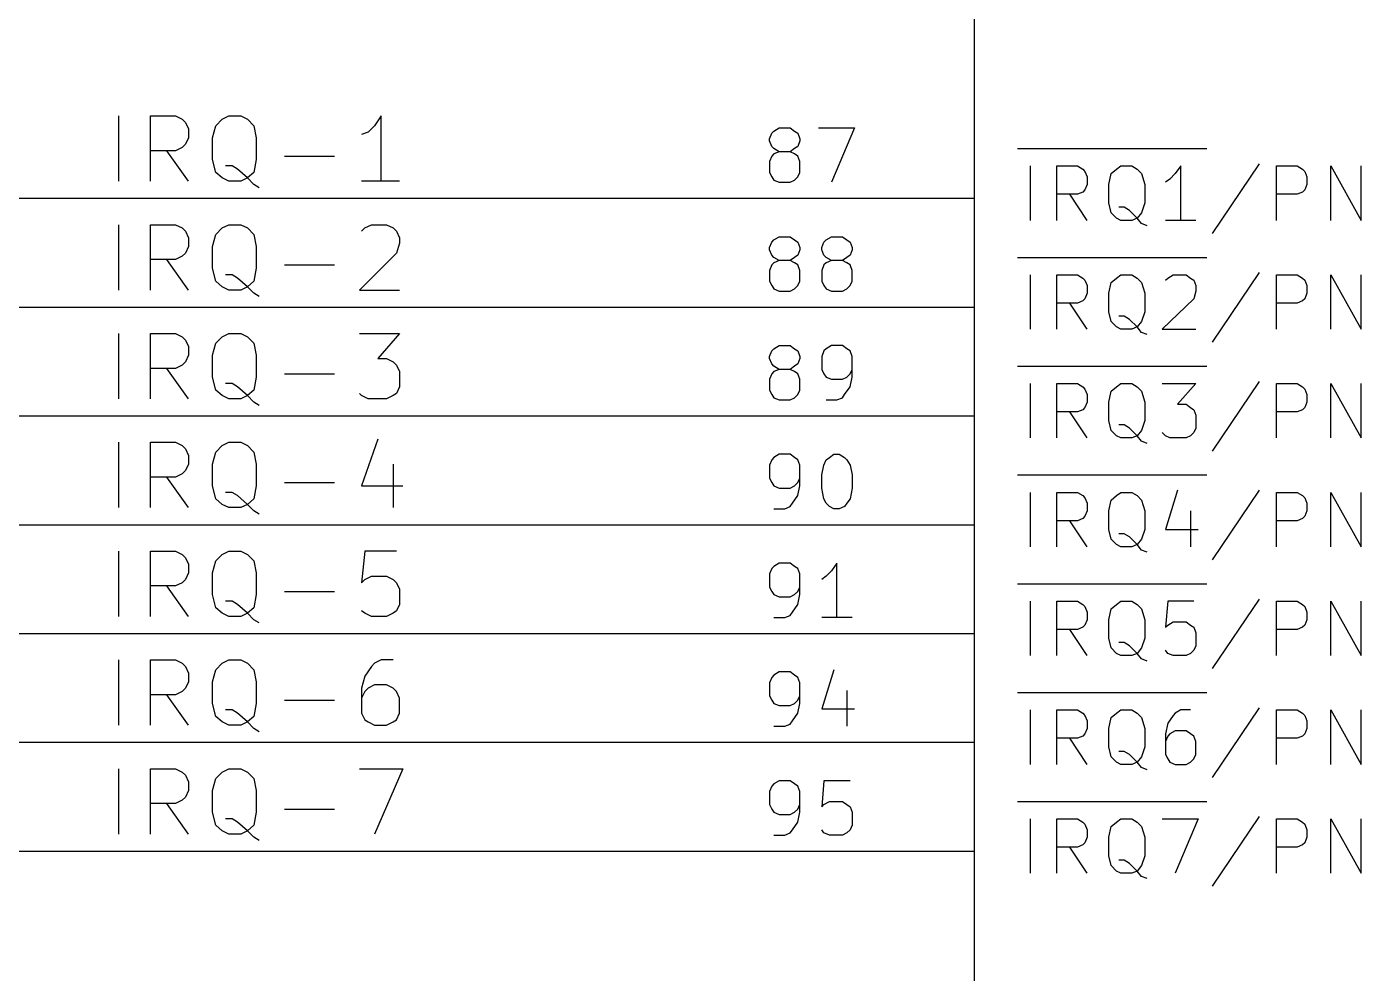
# Model space of a CAD drawing. Extents: x 4000 to 161350, y 4000 to 113000.
# Drawn here: x 55792 to 68060, y 59380 to 68080 of the extents above; entities that cross this region are included whole.
import ezdxf

# ---------------------------------------------------------------- set-up
doc = ezdxf.new("R2010")
doc.units = 0
for name, color, linetype in [('BLACK', 1, 'CONTINUOUS'), ('CYAN', 4, 'CONTINUOUS'), ('GREEN', 3, 'CONTINUOUS'), ('RED', 5, 'CONTINUOUS')]:
    doc.layers.add(name, color=color, linetype=linetype)

msp = doc.modelspace()

# ---------------------------------------------------------------- linework, layer by layer
at = {"layer": 'BLACK'}
for p, q in [((56640, 66660), (56640, 67260)), ((56930, 66660), (56930, 67260)), ((56930, 67260), (57160, 67260)), ((57160, 67260), (57220, 67230)), ((57590, 67230), (57650, 67260)), ((57650, 67260), (57760, 67260)), ((57760, 67260), (57820, 67230)), ((59050, 67260), (58990, 67170)), ((59050, 66660), (59050, 67260)), ((57220, 67230), (57250, 67200)), ((57250, 67200), (57280, 67140)), ((57280, 67140), (57280, 67060)), ((57500, 67060), (57530, 67170)), ((57530, 67170), (57590, 67230)), ((57820, 67230), (57880, 67170)), ((57880, 67170), (57900, 67060)), ((58930, 67110), (58870, 67090)), ((58990, 67170), (58930, 67110)), ((57250, 67000), (57220, 66970)), ((57280, 67060), (57250, 67000)), ((57500, 66860), (57500, 67060)), ((57900, 67060), (57900, 66860)), ((57160, 66940), (56930, 66940)), ((57280, 66660), (57080, 66940)), ((57220, 66970), (57160, 66940)), ((58160, 66890), (58620, 66890)), ((57530, 66740), (57500, 66860)), ((57680, 66800), (57620, 66800)), ((57730, 66770), (57680, 66800)), ((57820, 66690), (57730, 66770)), ((57900, 66860), (57880, 66740)), ((57590, 66690), (57530, 66740)), ((57650, 66660), (57590, 66690)), ((57760, 66660), (57650, 66660)), ((57820, 66690), (57760, 66660)), ((57880, 66740), (57820, 66690)), ((57880, 66630), (57820, 66690)), ((57930, 66600), (57880, 66630)), ((59220, 66660), (58870, 66660)), ((56640, 65660), (56640, 66260)), ((56930, 65660), (56930, 66260)), ((56930, 66260), (57160, 66260)), ((57160, 66260), (57220, 66230)), ((57590, 66230), (57650, 66260)), ((57650, 66260), (57760, 66260)), ((57760, 66260), (57820, 66230)), ((58900, 66230), (58960, 66260)), ((58960, 66260), (59100, 66260)), ((59100, 66260), (59160, 66230)), ((57220, 66230), (57250, 66200)), ((57250, 66200), (57280, 66140)), ((57280, 66140), (57280, 66060)), ((57500, 66060), (57530, 66170)), ((57530, 66170), (57590, 66230)), ((57820, 66230), (57880, 66170)), ((57880, 66170), (57900, 66060)), ((58870, 66200), (58900, 66230)), ((59160, 66230), (59190, 66200)), ((59190, 66200), (59220, 66140)), ((59220, 66140), (59220, 66090)), ((57280, 66060), (57250, 66000)), ((57500, 65860), (57500, 66060)), ((57900, 66060), (57900, 65860)), ((59220, 66090), (59190, 66000)), ((57160, 65940), (56930, 65940)), ((57280, 65660), (57080, 65940)), ((57220, 65970), (57160, 65940)), ((57250, 66000), (57220, 65970)), ((58160, 65890), (58620, 65890)), ((59190, 66000), (58850, 65660)), ((57530, 65740), (57500, 65860)), ((57680, 65800), (57620, 65800)), ((57730, 65770), (57680, 65800)), ((57820, 65690), (57730, 65770)), ((57900, 65860), (57880, 65740)), ((57590, 65690), (57530, 65740)), ((57650, 65660), (57590, 65690)), ((57760, 65660), (57650, 65660)), ((57820, 65690), (57760, 65660)), ((57880, 65740), (57820, 65690)), ((57880, 65630), (57820, 65690)), ((58850, 65660), (59220, 65660)), ((57930, 65600), (57880, 65630)), ((56640, 64660), (56640, 65260)), ((56930, 64660), (56930, 65260)), ((56930, 65260), (57160, 65260)), ((57160, 65260), (57220, 65230)), ((57220, 65230), (57250, 65200)), ((57250, 65200), (57280, 65140)), ((57500, 65060), (57530, 65170)), ((57530, 65170), (57590, 65230)), ((57590, 65230), (57650, 65260)), ((57650, 65260), (57760, 65260)), ((57760, 65260), (57820, 65230)), ((57820, 65230), (57880, 65170)), ((57880, 65170), (57900, 65060)), ((58850, 65260), (59220, 65260)), ((59220, 65260), (59020, 65030)), ((57280, 65060), (57250, 65000)), ((57280, 65140), (57280, 65060)), ((57500, 64860), (57500, 65060)), ((57900, 65060), (57900, 64860)), ((59020, 65030), (59100, 65030)), ((59100, 65030), (59160, 65000)), ((57160, 64940), (56930, 64940)), ((57280, 64660), (57080, 64940)), ((57220, 64970), (57160, 64940)), ((57250, 65000), (57220, 64970)), ((59160, 65000), (59190, 64970)), ((59190, 64970), (59220, 64910)), ((59220, 64910), (59220, 64770)), ((57530, 64740), (57500, 64860)), ((57680, 64800), (57620, 64800)), ((57730, 64770), (57680, 64800)), ((57900, 64860), (57880, 64740)), ((58160, 64890), (58620, 64890)), ((57590, 64690), (57530, 64740)), ((57650, 64660), (57590, 64690)), ((57760, 64660), (57650, 64660)), ((57820, 64690), (57730, 64770)), ((57820, 64690), (57760, 64660)), ((57880, 64740), (57820, 64690)), ((57880, 64630), (57820, 64690)), ((58870, 64690), (58850, 64710)), ((58930, 64660), (58870, 64690)), ((59100, 64660), (58930, 64660)), ((59160, 64690), (59100, 64660)), ((59190, 64710), (59160, 64690)), ((59220, 64770), (59190, 64710)), ((57930, 64600), (57880, 64630)), ((59020, 64290), (58870, 63860)), ((56640, 63660), (56640, 64260)), ((56930, 63660), (56930, 64260)), ((56930, 64260), (57160, 64260)), ((57160, 64260), (57220, 64230)), ((57220, 64230), (57250, 64200)), ((57250, 64200), (57280, 64140)), ((57500, 64060), (57530, 64170)), ((57530, 64170), (57590, 64230)), ((57590, 64230), (57650, 64260)), ((57650, 64260), (57760, 64260)), ((57760, 64260), (57820, 64230)), ((57820, 64230), (57880, 64170)), ((57880, 64170), (57900, 64060)), ((57280, 64060), (57250, 64000)), ((57280, 64140), (57280, 64060)), ((57500, 63860), (57500, 64060)), ((57900, 64060), (57900, 63860)), ((59160, 64060), (59160, 63660)), ((57160, 63940), (56930, 63940)), ((57280, 63660), (57080, 63940)), ((57220, 63970), (57160, 63940)), ((57250, 64000), (57220, 63970)), ((57530, 63740), (57500, 63860)), ((57680, 63800), (57620, 63800)), ((57730, 63770), (57680, 63800)), ((57900, 63860), (57880, 63740)), ((58160, 63890), (58620, 63890)), ((58870, 63860), (59250, 63860)), ((57590, 63690), (57530, 63740)), ((57650, 63660), (57590, 63690)), ((57820, 63690), (57730, 63770)), ((57820, 63690), (57760, 63660)), ((57880, 63740), (57820, 63690)), ((57880, 63630), (57820, 63690)), ((57760, 63660), (57650, 63660)), ((57930, 63600), (57880, 63630)), ((56640, 62660), (56640, 63260)), ((56930, 62660), (56930, 63260)), ((56930, 63260), (57160, 63260)), ((57160, 63260), (57220, 63230)), ((57220, 63230), (57250, 63200)), ((57250, 63200), (57280, 63140)), ((57530, 63170), (57590, 63230)), ((57590, 63230), (57650, 63260)), ((57650, 63260), (57760, 63260)), ((57760, 63260), (57820, 63230)), ((57820, 63230), (57880, 63170)), ((58900, 63260), (58870, 62970)), ((59190, 63260), (58900, 63260)), ((57280, 63060), (57250, 63000)), ((57280, 63140), (57280, 63060)), ((57500, 63060), (57530, 63170)), ((57500, 62860), (57500, 63060)), ((57880, 63170), (57900, 63060)), ((57900, 63060), (57900, 62860)), ((57160, 62940), (56930, 62940)), ((57280, 62660), (57080, 62940)), ((57220, 62970), (57160, 62940)), ((57250, 63000), (57220, 62970)), ((58870, 62970), (58900, 63000)), ((58900, 63000), (58960, 63030)), ((58960, 63030), (59100, 63030)), ((59100, 63030), (59160, 63000)), ((59160, 63000), (59190, 62970)), ((59190, 62970), (59220, 62910)), ((57530, 62740), (57500, 62860)), ((57900, 62860), (57880, 62740)), ((58160, 62890), (58620, 62890)), ((59220, 62910), (59220, 62770)), ((57590, 62690), (57530, 62740)), ((57680, 62800), (57620, 62800)), ((57730, 62770), (57680, 62800)), ((57820, 62690), (57730, 62770)), ((57880, 62740), (57820, 62690)), ((58900, 62690), (58870, 62710)), ((59190, 62710), (59160, 62690)), ((59220, 62770), (59190, 62710)), ((57650, 62660), (57590, 62690)), ((57760, 62660), (57650, 62660)), ((57820, 62690), (57760, 62660)), ((57880, 62630), (57820, 62690)), ((57930, 62600), (57880, 62630)), ((58960, 62660), (58900, 62690)), ((59100, 62660), (58960, 62660)), ((59160, 62690), (59100, 62660)), ((56640, 61660), (56640, 62260)), ((56930, 61660), (56930, 62260)), ((56930, 62260), (57160, 62260)), ((57160, 62260), (57220, 62230)), ((57220, 62230), (57250, 62200)), ((57530, 62170), (57590, 62230)), ((57590, 62230), (57650, 62260)), ((57650, 62260), (57760, 62260)), ((57760, 62260), (57820, 62230)), ((57820, 62230), (57880, 62170)), ((58990, 62230), (58960, 62200)), ((59050, 62260), (58990, 62230)), ((59160, 62260), (59050, 62260)), ((57250, 62200), (57280, 62140)), ((57280, 62140), (57280, 62060)), ((57500, 62060), (57530, 62170)), ((57880, 62170), (57900, 62060)), ((58900, 62110), (58870, 62000)), ((58960, 62200), (58900, 62110)), ((57220, 61970), (57160, 61940)), ((57250, 62000), (57220, 61970)), ((57280, 62060), (57250, 62000)), ((57500, 61860), (57500, 62060)), ((57900, 62060), (57900, 61860)), ((58870, 62000), (58870, 61770)), ((58900, 61970), (58870, 61910)), ((58930, 62000), (58900, 61970)), ((58990, 62030), (58930, 62000)), ((59100, 62030), (58990, 62030)), ((59160, 62000), (59100, 62030)), ((59190, 61970), (59160, 62000)), ((59220, 61910), (59190, 61970)), ((57160, 61940), (56930, 61940)), ((57280, 61660), (57080, 61940)), ((57530, 61740), (57500, 61860)), ((57900, 61860), (57880, 61740)), ((58160, 61890), (58620, 61890)), ((59220, 61770), (59220, 61910)), ((57590, 61690), (57530, 61740)), ((57680, 61800), (57620, 61800)), ((57730, 61770), (57680, 61800)), ((57820, 61690), (57730, 61770)), ((57880, 61740), (57820, 61690)), ((58870, 61770), (58900, 61710)), ((59190, 61710), (59220, 61770)), ((57650, 61660), (57590, 61690)), ((57760, 61660), (57650, 61660)), ((57820, 61690), (57760, 61660)), ((57880, 61630), (57820, 61690)), ((57930, 61600), (57880, 61630)), ((58900, 61710), (58930, 61690)), ((58930, 61690), (58990, 61660)), ((58990, 61660), (59100, 61660)), ((59100, 61660), (59160, 61690)), ((59160, 61690), (59190, 61710)), ((56640, 60660), (56640, 61260)), ((56930, 60660), (56930, 61260)), ((56930, 61260), (57160, 61260)), ((57160, 61260), (57220, 61230)), ((57220, 61230), (57250, 61200)), ((57530, 61170), (57590, 61230)), ((57590, 61230), (57650, 61260)), ((57650, 61260), (57760, 61260)), ((57760, 61260), (57820, 61230)), ((57820, 61230), (57880, 61170)), ((58850, 61260), (59250, 61260)), ((59250, 61260), (58990, 60660)), ((57250, 61200), (57280, 61140)), ((57280, 61140), (57280, 61060)), ((57500, 61060), (57530, 61170)), ((57880, 61170), (57900, 61060)), ((57250, 61000), (57220, 60970)), ((57280, 61060), (57250, 61000)), ((57500, 60860), (57500, 61060)), ((57900, 61060), (57900, 60860)), ((57160, 60940), (56930, 60940)), ((57280, 60660), (57080, 60940)), ((57220, 60970), (57160, 60940)), ((57530, 60740), (57500, 60860)), ((57900, 60860), (57880, 60740)), ((58160, 60890), (58620, 60890)), ((57590, 60690), (57530, 60740)), ((57680, 60800), (57620, 60800)), ((57730, 60770), (57680, 60800)), ((57820, 60690), (57730, 60770)), ((57880, 60740), (57820, 60690)), ((57650, 60660), (57590, 60690)), ((57760, 60660), (57650, 60660)), ((57820, 60690), (57760, 60660)), ((57880, 60630), (57820, 60690)), ((57930, 60600), (57880, 60630))]:
    msp.add_line(p, q, dxfattribs=at)
at = {"layer": 'CYAN'}
for p, q in [((64900, 66960), (66640, 66960)), ((65020, 66300), (65020, 66800)), ((65260, 66300), (65260, 66800)), ((65260, 66800), (65450, 66800)), ((65450, 66800), (65500, 66770)), ((65500, 66770), (65520, 66750)), ((65520, 66750), (65540, 66700)), ((65760, 66730), (65810, 66770)), ((65810, 66770), (65850, 66800)), ((65850, 66800), (65950, 66800)), ((65950, 66800), (66000, 66770)), ((66000, 66770), (66040, 66730)), ((66400, 66800), (66350, 66730)), ((66400, 66300), (66400, 66800)), ((67120, 66820), (66690, 66180)), ((67280, 66300), (67280, 66800)), ((67280, 66800), (67470, 66800)), ((67470, 66800), (67520, 66770)), ((67520, 66770), (67540, 66750)), ((67540, 66750), (67560, 66700)), ((67780, 66300), (67780, 66800)), ((67780, 66800), (68060, 66300)), ((68060, 66300), (68060, 66800)), ((65540, 66630), (65520, 66580)), ((65540, 66700), (65540, 66630)), ((65740, 66630), (65760, 66730)), ((65740, 66460), (65740, 66630)), ((66040, 66730), (66070, 66630)), ((66070, 66630), (66070, 66460)), ((66300, 66680), (66260, 66650)), ((66350, 66730), (66300, 66680)), ((67560, 66630), (67540, 66580)), ((67560, 66700), (67560, 66630)), ((65450, 66540), (65260, 66540)), ((65540, 66300), (65380, 66540)), ((65500, 66560), (65450, 66540)), ((65520, 66580), (65500, 66560)), ((67470, 66540), (67280, 66540)), ((67520, 66560), (67470, 66540)), ((67540, 66580), (67520, 66560)), ((65760, 66370), (65740, 66460)), ((65880, 66420), (65830, 66420)), ((65930, 66390), (65880, 66420)), ((66000, 66320), (65930, 66390)), ((66070, 66460), (66040, 66370)), ((65810, 66320), (65760, 66370)), ((65850, 66300), (65810, 66320)), ((65950, 66300), (65850, 66300)), ((66000, 66320), (65950, 66300)), ((66040, 66370), (66000, 66320)), ((66040, 66270), (66000, 66320)), ((66090, 66250), (66040, 66270)), ((66540, 66300), (66260, 66300)), ((64900, 65960), (66640, 65960)), ((65020, 65300), (65020, 65800)), ((65260, 65300), (65260, 65800)), ((65260, 65800), (65450, 65800)), ((65450, 65800), (65500, 65770)), ((65500, 65770), (65520, 65750)), ((65760, 65730), (65810, 65770)), ((65810, 65770), (65850, 65800)), ((65850, 65800), (65950, 65800)), ((65950, 65800), (66000, 65770)), ((66000, 65770), (66040, 65730)), ((66260, 65750), (66280, 65770)), ((66280, 65770), (66330, 65800)), ((66330, 65800), (66450, 65800)), ((66450, 65800), (66490, 65770)), ((66490, 65770), (66520, 65750)), ((67120, 65820), (66690, 65180)), ((67280, 65300), (67280, 65800)), ((67280, 65800), (67470, 65800)), ((67470, 65800), (67520, 65770)), ((67520, 65770), (67540, 65750)), ((67780, 65300), (67780, 65800)), ((67780, 65800), (68060, 65300)), ((68060, 65300), (68060, 65800)), ((65520, 65750), (65540, 65700)), ((65540, 65700), (65540, 65630)), ((65740, 65630), (65760, 65730)), ((66040, 65730), (66070, 65630)), ((66520, 65750), (66540, 65700)), ((66540, 65650), (66520, 65580)), ((66540, 65700), (66540, 65650)), ((67540, 65750), (67560, 65700)), ((67560, 65700), (67560, 65630)), ((65450, 65540), (65260, 65540)), ((65540, 65300), (65380, 65540)), ((65500, 65560), (65450, 65540)), ((65520, 65580), (65500, 65560)), ((65540, 65630), (65520, 65580)), ((65740, 65460), (65740, 65630)), ((66070, 65630), (66070, 65460)), ((66520, 65580), (66230, 65300)), ((67470, 65540), (67280, 65540)), ((67520, 65560), (67470, 65540)), ((67540, 65580), (67520, 65560)), ((67560, 65630), (67540, 65580)), ((65760, 65370), (65740, 65460)), ((65880, 65420), (65830, 65420)), ((65930, 65390), (65880, 65420)), ((66070, 65460), (66040, 65370)), ((65810, 65320), (65760, 65370)), ((65850, 65300), (65810, 65320)), ((65950, 65300), (65850, 65300)), ((66000, 65320), (65930, 65390)), ((66000, 65320), (65950, 65300)), ((66040, 65370), (66000, 65320)), ((66040, 65270), (66000, 65320)), ((66090, 65250), (66040, 65270)), ((66230, 65300), (66540, 65300)), ((64900, 64960), (66640, 64960)), ((65020, 64300), (65020, 64800)), ((65260, 64300), (65260, 64800)), ((65260, 64800), (65450, 64800)), ((65450, 64800), (65500, 64770)), ((65810, 64770), (65850, 64800)), ((65850, 64800), (65950, 64800)), ((65950, 64800), (66000, 64770)), ((66230, 64800), (66540, 64800)), ((66540, 64800), (66370, 64610)), ((67120, 64820), (66690, 64180)), ((67280, 64300), (67280, 64800)), ((67280, 64800), (67470, 64800)), ((67470, 64800), (67520, 64770)), ((67780, 64300), (67780, 64800)), ((67780, 64800), (68060, 64300)), ((68060, 64300), (68060, 64800)), ((65500, 64770), (65520, 64750)), ((65520, 64750), (65540, 64700)), ((65540, 64700), (65540, 64630)), ((65740, 64630), (65760, 64730)), ((65760, 64730), (65810, 64770)), ((66000, 64770), (66040, 64730)), ((66040, 64730), (66070, 64630)), ((67520, 64770), (67540, 64750)), ((67540, 64750), (67560, 64700)), ((67560, 64700), (67560, 64630)), ((65450, 64540), (65260, 64540)), ((65540, 64300), (65380, 64540)), ((65500, 64560), (65450, 64540)), ((65520, 64580), (65500, 64560)), ((65540, 64630), (65520, 64580)), ((65740, 64460), (65740, 64630)), ((66070, 64630), (66070, 64460)), ((66370, 64610), (66450, 64610)), ((66450, 64610), (66490, 64580)), ((66490, 64580), (66520, 64560)), ((66520, 64560), (66540, 64510)), ((67470, 64540), (67280, 64540)), ((67520, 64560), (67470, 64540)), ((67540, 64580), (67520, 64560)), ((67560, 64630), (67540, 64580)), ((65760, 64370), (65740, 64460)), ((65880, 64420), (65830, 64420)), ((65930, 64390), (65880, 64420)), ((66070, 64460), (66040, 64370)), ((66540, 64510), (66540, 64390)), ((65810, 64320), (65760, 64370)), ((65850, 64300), (65810, 64320)), ((65950, 64300), (65850, 64300)), ((66000, 64320), (65930, 64390)), ((66000, 64320), (65950, 64300)), ((66040, 64370), (66000, 64320)), ((66040, 64270), (66000, 64320)), ((66260, 64320), (66230, 64350)), ((66300, 64300), (66260, 64320)), ((66450, 64300), (66300, 64300)), ((66490, 64320), (66450, 64300)), ((66520, 64350), (66490, 64320)), ((66540, 64390), (66520, 64350)), ((66090, 64250), (66040, 64270)), ((64900, 63960), (66640, 63960)), ((65020, 63300), (65020, 63800)), ((65260, 63300), (65260, 63800)), ((65260, 63800), (65450, 63800)), ((65450, 63800), (65500, 63770)), ((65810, 63770), (65850, 63800)), ((65850, 63800), (65950, 63800)), ((65950, 63800), (66000, 63770)), ((66370, 63820), (66260, 63460)), ((67120, 63820), (66690, 63180)), ((67280, 63300), (67280, 63800)), ((67280, 63800), (67470, 63800)), ((67470, 63800), (67520, 63770)), ((67780, 63300), (67780, 63800)), ((67780, 63800), (68060, 63300)), ((68060, 63300), (68060, 63800)), ((65500, 63770), (65520, 63750)), ((65520, 63750), (65540, 63700)), ((65540, 63700), (65540, 63630)), ((65740, 63630), (65760, 63730)), ((65760, 63730), (65810, 63770)), ((66000, 63770), (66040, 63730)), ((66040, 63730), (66070, 63630)), ((67520, 63770), (67540, 63750)), ((67540, 63750), (67560, 63700)), ((67560, 63700), (67560, 63630)), ((65500, 63560), (65450, 63540)), ((65520, 63580), (65500, 63560)), ((65540, 63630), (65520, 63580)), ((65740, 63460), (65740, 63630)), ((66070, 63630), (66070, 63460)), ((66490, 63630), (66490, 63300)), ((67520, 63560), (67470, 63540)), ((67540, 63580), (67520, 63560)), ((67560, 63630), (67540, 63580)), ((65450, 63540), (65260, 63540)), ((65540, 63300), (65380, 63540)), ((65760, 63370), (65740, 63460)), ((66070, 63460), (66040, 63370)), ((66260, 63460), (66560, 63460)), ((67470, 63540), (67280, 63540)), ((65810, 63320), (65760, 63370)), ((65850, 63300), (65810, 63320)), ((65880, 63420), (65830, 63420)), ((65930, 63390), (65880, 63420)), ((66000, 63320), (65930, 63390)), ((66000, 63320), (65950, 63300)), ((66040, 63370), (66000, 63320)), ((66040, 63270), (66000, 63320)), ((65950, 63300), (65850, 63300)), ((66090, 63250), (66040, 63270)), ((64900, 62960), (66640, 62960)), ((67120, 62820), (66690, 62180)), ((65020, 62300), (65020, 62800)), ((65260, 62300), (65260, 62800)), ((65260, 62800), (65450, 62800)), ((65450, 62800), (65500, 62770)), ((65500, 62770), (65520, 62750)), ((65520, 62750), (65540, 62700)), ((65540, 62700), (65540, 62630)), ((65740, 62630), (65760, 62730)), ((65760, 62730), (65810, 62770)), ((65810, 62770), (65850, 62800)), ((65850, 62800), (65950, 62800)), ((65950, 62800), (66000, 62770)), ((66000, 62770), (66040, 62730)), ((66040, 62730), (66070, 62630)), ((66280, 62800), (66260, 62560)), ((66520, 62800), (66280, 62800)), ((67280, 62300), (67280, 62800)), ((67280, 62800), (67470, 62800)), ((67470, 62800), (67520, 62770)), ((67520, 62770), (67540, 62750)), ((67540, 62750), (67560, 62700)), ((67560, 62700), (67560, 62630)), ((67780, 62300), (67780, 62800)), ((67780, 62800), (68060, 62300)), ((68060, 62300), (68060, 62800)), ((65520, 62580), (65500, 62560)), ((65540, 62630), (65520, 62580)), ((65740, 62460), (65740, 62630)), ((66070, 62630), (66070, 62460)), ((66260, 62560), (66280, 62580)), ((66280, 62580), (66330, 62610)), ((66330, 62610), (66450, 62610)), ((66450, 62610), (66490, 62580)), ((66490, 62580), (66520, 62560)), ((67540, 62580), (67520, 62560)), ((67560, 62630), (67540, 62580)), ((65450, 62540), (65260, 62540)), ((65540, 62300), (65380, 62540)), ((65500, 62560), (65450, 62540)), ((65760, 62370), (65740, 62460)), ((66070, 62460), (66040, 62370)), ((66520, 62560), (66540, 62510)), ((66540, 62510), (66540, 62390)), ((67470, 62540), (67280, 62540)), ((67520, 62560), (67470, 62540)), ((65810, 62320), (65760, 62370)), ((65880, 62420), (65830, 62420)), ((65930, 62390), (65880, 62420)), ((66000, 62320), (65930, 62390)), ((66040, 62370), (66000, 62320)), ((66280, 62320), (66260, 62350)), ((66520, 62350), (66490, 62320)), ((66540, 62390), (66520, 62350)), ((65850, 62300), (65810, 62320)), ((65950, 62300), (65850, 62300)), ((66000, 62320), (65950, 62300)), ((66040, 62270), (66000, 62320)), ((66090, 62250), (66040, 62270)), ((66330, 62300), (66280, 62320)), ((66450, 62300), (66330, 62300)), ((66490, 62320), (66450, 62300)), ((64900, 61960), (66640, 61960)), ((65020, 61300), (65020, 61800)), ((65260, 61300), (65260, 61800)), ((65260, 61800), (65450, 61800)), ((65450, 61800), (65500, 61770)), ((65500, 61770), (65520, 61750)), ((65520, 61750), (65540, 61700)), ((65740, 61630), (65760, 61730)), ((65760, 61730), (65810, 61770)), ((65810, 61770), (65850, 61800)), ((65850, 61800), (65950, 61800)), ((65950, 61800), (66000, 61770)), ((66000, 61770), (66040, 61730)), ((66040, 61730), (66070, 61630)), ((66330, 61750), (66280, 61680)), ((66350, 61770), (66330, 61750)), ((66400, 61800), (66350, 61770)), ((66490, 61800), (66400, 61800)), ((67120, 61820), (66690, 61180)), ((67280, 61300), (67280, 61800)), ((67280, 61800), (67470, 61800)), ((67470, 61800), (67520, 61770)), ((67520, 61770), (67540, 61750)), ((67540, 61750), (67560, 61700)), ((67780, 61300), (67780, 61800)), ((67780, 61800), (68060, 61300)), ((68060, 61300), (68060, 61800)), ((65540, 61630), (65520, 61580)), ((65540, 61700), (65540, 61630)), ((65740, 61460), (65740, 61630)), ((66070, 61630), (66070, 61460)), ((66280, 61680), (66260, 61580)), ((66350, 61610), (66300, 61580)), ((66450, 61610), (66350, 61610)), ((66490, 61580), (66450, 61610)), ((67560, 61630), (67540, 61580)), ((67560, 61700), (67560, 61630)), ((65450, 61540), (65260, 61540)), ((65540, 61300), (65380, 61540)), ((65500, 61560), (65450, 61540)), ((65520, 61580), (65500, 61560)), ((66260, 61580), (66260, 61390)), ((66280, 61560), (66260, 61510)), ((66300, 61580), (66280, 61560)), ((66520, 61560), (66490, 61580)), ((66540, 61510), (66520, 61560)), ((66540, 61390), (66540, 61510)), ((67470, 61540), (67280, 61540)), ((67520, 61560), (67470, 61540)), ((67540, 61580), (67520, 61560)), ((65760, 61370), (65740, 61460)), ((65810, 61320), (65760, 61370)), ((65880, 61420), (65830, 61420)), ((65930, 61390), (65880, 61420)), ((66000, 61320), (65930, 61390)), ((66040, 61370), (66000, 61320)), ((66070, 61460), (66040, 61370)), ((66260, 61390), (66280, 61350)), ((66280, 61350), (66300, 61320)), ((66490, 61320), (66520, 61350)), ((66520, 61350), (66540, 61390)), ((65850, 61300), (65810, 61320)), ((65950, 61300), (65850, 61300)), ((66000, 61320), (65950, 61300)), ((66040, 61270), (66000, 61320)), ((66090, 61250), (66040, 61270)), ((66300, 61320), (66350, 61300)), ((66350, 61300), (66450, 61300)), ((66450, 61300), (66490, 61320)), ((64900, 60960), (66640, 60960)), ((65020, 60300), (65020, 60800)), ((65260, 60300), (65260, 60800)), ((65260, 60800), (65450, 60800)), ((65450, 60800), (65500, 60770)), ((65500, 60770), (65520, 60750)), ((65520, 60750), (65540, 60700)), ((65740, 60630), (65760, 60730)), ((65760, 60730), (65810, 60770)), ((65810, 60770), (65850, 60800)), ((65850, 60800), (65950, 60800)), ((65950, 60800), (66000, 60770)), ((66000, 60770), (66040, 60730)), ((66040, 60730), (66070, 60630)), ((66230, 60800), (66560, 60800)), ((66560, 60800), (66350, 60300)), ((67120, 60820), (66690, 60180)), ((67280, 60300), (67280, 60800)), ((67280, 60800), (67470, 60800)), ((67470, 60800), (67520, 60770)), ((67520, 60770), (67540, 60750)), ((67540, 60750), (67560, 60700)), ((67780, 60300), (67780, 60800)), ((67780, 60800), (68060, 60300)), ((68060, 60300), (68060, 60800)), ((65540, 60630), (65520, 60580)), ((65540, 60700), (65540, 60630)), ((65740, 60460), (65740, 60630)), ((66070, 60630), (66070, 60460)), ((67560, 60630), (67540, 60580)), ((67560, 60700), (67560, 60630)), ((65450, 60540), (65260, 60540)), ((65540, 60300), (65380, 60540)), ((65500, 60560), (65450, 60540)), ((65520, 60580), (65500, 60560)), ((67470, 60540), (67280, 60540)), ((67520, 60560), (67470, 60540)), ((67540, 60580), (67520, 60560)), ((65760, 60370), (65740, 60460)), ((65810, 60320), (65760, 60370)), ((65880, 60420), (65830, 60420)), ((65930, 60390), (65880, 60420)), ((66000, 60320), (65930, 60390)), ((66040, 60370), (66000, 60320)), ((66070, 60460), (66040, 60370)), ((65850, 60300), (65810, 60320)), ((65950, 60300), (65850, 60300)), ((66000, 60320), (65950, 60300)), ((66040, 60270), (66000, 60320)), ((66090, 60250), (66040, 60270))]:
    msp.add_line(p, q, dxfattribs=at)
at = {"layer": 'GREEN'}
for p, q in [((61500, 66500), (53000, 66500)), ((61500, 65500), (47000, 65500)), ((61500, 64500), (53000, 64500)), ((61500, 63500), (47000, 63500)), ((61500, 62500), (53000, 62500)), ((61500, 61500), (47000, 61500)), ((61500, 60500), (53000, 60500))]:
    msp.add_line(p, q, dxfattribs=at)
at = {"layer": 'RED'}
for p, q in [((64500, 97000), (64500, 45000)), ((62640, 67100), (62660, 67120)), ((62660, 67120), (62710, 67150)), ((62710, 67150), (62810, 67150)), ((62810, 67150), (62850, 67120)), ((62850, 67120), (62880, 67100)), ((63070, 67150), (63400, 67150)), ((63400, 67150), (63190, 66650)), ((62620, 67050), (62640, 67100)), ((62620, 67030), (62620, 67050)), ((62640, 66980), (62620, 67030)), ((62880, 67100), (62900, 67050)), ((62900, 67030), (62880, 66980)), ((62900, 67050), (62900, 67030)), ((62640, 66890), (62620, 66840)), ((62660, 66960), (62640, 66980)), ((62660, 66910), (62640, 66890)), ((62710, 66930), (62660, 66960)), ((62710, 66930), (62660, 66910)), ((62810, 66930), (62710, 66930)), ((62850, 66960), (62810, 66930)), ((62850, 66910), (62810, 66930)), ((62880, 66980), (62850, 66960)), ((62880, 66890), (62850, 66910)), ((62900, 66840), (62880, 66890)), ((62620, 66840), (62620, 66740)), ((62900, 66740), (62900, 66840)), ((62620, 66740), (62640, 66700)), ((62640, 66700), (62660, 66670)), ((62660, 66670), (62710, 66650)), ((62710, 66650), (62810, 66650)), ((62810, 66650), (62850, 66670)), ((62850, 66670), (62880, 66700)), ((62880, 66700), (62900, 66740)), ((64500, 66500), (61500, 66500)), ((62660, 66120), (62710, 66150)), ((62710, 66150), (62810, 66150)), ((62810, 66150), (62850, 66120)), ((63140, 66120), (63190, 66150)), ((63190, 66150), (63290, 66150)), ((63290, 66150), (63330, 66120)), ((62620, 66050), (62640, 66100)), ((62620, 66030), (62620, 66050)), ((62640, 65980), (62620, 66030)), ((62640, 66100), (62660, 66120)), ((62850, 66120), (62880, 66100)), ((62880, 66100), (62900, 66050)), ((62900, 66030), (62880, 65980)), ((62900, 66050), (62900, 66030)), ((63100, 66050), (63120, 66100)), ((63100, 66030), (63100, 66050)), ((63120, 65980), (63100, 66030)), ((63120, 66100), (63140, 66120)), ((63330, 66120), (63360, 66100)), ((63360, 66100), (63380, 66050)), ((63380, 66030), (63360, 65980)), ((63380, 66050), (63380, 66030)), ((62640, 65890), (62620, 65840)), ((62660, 65960), (62640, 65980)), ((62660, 65910), (62640, 65890)), ((62710, 65930), (62660, 65960)), ((62710, 65930), (62660, 65910)), ((62810, 65930), (62710, 65930)), ((62850, 65960), (62810, 65930)), ((62850, 65910), (62810, 65930)), ((62880, 65980), (62850, 65960)), ((62880, 65890), (62850, 65910)), ((62900, 65840), (62880, 65890)), ((63120, 65890), (63100, 65840)), ((63140, 65960), (63120, 65980)), ((63140, 65910), (63120, 65890)), ((63190, 65930), (63140, 65960)), ((63190, 65930), (63140, 65910)), ((63290, 65930), (63190, 65930)), ((63330, 65960), (63290, 65930)), ((63330, 65910), (63290, 65930)), ((63360, 65980), (63330, 65960)), ((63360, 65890), (63330, 65910)), ((63380, 65840), (63360, 65890)), ((62620, 65840), (62620, 65740)), ((62900, 65740), (62900, 65840)), ((63100, 65840), (63100, 65740)), ((63380, 65740), (63380, 65840)), ((62620, 65740), (62640, 65700)), ((62640, 65700), (62660, 65670)), ((62660, 65670), (62710, 65650)), ((62710, 65650), (62810, 65650)), ((62810, 65650), (62850, 65670)), ((62850, 65670), (62880, 65700)), ((62880, 65700), (62900, 65740)), ((63100, 65740), (63120, 65700)), ((63120, 65700), (63140, 65670)), ((63140, 65670), (63190, 65650)), ((63190, 65650), (63290, 65650)), ((63290, 65650), (63330, 65670)), ((63330, 65670), (63360, 65700)), ((63360, 65700), (63380, 65740)), ((64500, 65500), (61500, 65500)), ((62660, 65120), (62710, 65150)), ((62710, 65150), (62810, 65150)), ((62810, 65150), (62850, 65120)), ((63190, 65150), (63140, 65120)), ((63290, 65150), (63190, 65150)), ((63330, 65120), (63290, 65150)), ((62620, 65050), (62640, 65100)), ((62620, 65030), (62620, 65050)), ((62640, 64980), (62620, 65030)), ((62640, 65100), (62660, 65120)), ((62850, 65120), (62880, 65100)), ((62880, 65100), (62900, 65050)), ((62900, 65030), (62880, 64980)), ((62900, 65050), (62900, 65030)), ((63120, 65100), (63100, 65050)), ((63100, 65050), (63100, 64930)), ((63140, 65120), (63120, 65100)), ((63360, 65100), (63330, 65120)), ((63380, 65050), (63360, 65100)), ((63380, 64860), (63380, 65050)), ((62660, 64960), (62640, 64980)), ((62660, 64910), (62640, 64890)), ((62710, 64930), (62660, 64960)), ((62710, 64930), (62660, 64910)), ((62810, 64930), (62710, 64930)), ((62850, 64960), (62810, 64930)), ((62850, 64910), (62810, 64930)), ((62880, 64980), (62850, 64960)), ((62880, 64890), (62850, 64910)), ((63100, 64930), (63120, 64890)), ((63360, 64890), (63380, 64930)), ((62640, 64890), (62620, 64840)), ((62620, 64840), (62620, 64740)), ((62900, 64840), (62880, 64890)), ((62900, 64740), (62900, 64840)), ((63120, 64890), (63140, 64860)), ((63140, 64860), (63190, 64840)), ((63190, 64840), (63290, 64840)), ((63290, 64840), (63330, 64860)), ((63330, 64860), (63360, 64890)), ((63360, 64770), (63380, 64860)), ((62620, 64740), (62640, 64700)), ((62640, 64700), (62660, 64670)), ((62660, 64670), (62710, 64650)), ((62810, 64650), (62850, 64670)), ((62850, 64670), (62880, 64700)), ((62880, 64700), (62900, 64740)), ((63240, 64650), (63290, 64670)), ((63290, 64670), (63310, 64700)), ((63310, 64700), (63360, 64770)), ((62710, 64650), (62810, 64650)), ((63140, 64650), (63240, 64650)), ((64500, 64500), (61500, 64500)), ((62640, 64100), (62620, 64050)), ((62620, 64050), (62620, 63930)), ((62660, 64120), (62640, 64100)), ((62710, 64150), (62660, 64120)), ((62810, 64150), (62710, 64150)), ((62850, 64120), (62810, 64150)), ((62880, 64100), (62850, 64120)), ((62900, 64050), (62880, 64100)), ((62900, 63860), (62900, 64050)), ((63100, 63960), (63120, 64050)), ((63120, 64050), (63140, 64100)), ((63140, 64100), (63170, 64120)), ((63170, 64120), (63210, 64150)), ((63210, 64150), (63260, 64150)), ((63260, 64150), (63310, 64120)), ((63310, 64120), (63330, 64100)), ((63330, 64100), (63360, 64050)), ((63360, 64050), (63380, 63960)), ((62620, 63930), (62640, 63890)), ((62880, 63890), (62900, 63930)), ((63100, 63840), (63100, 63960)), ((63380, 63960), (63380, 63840)), ((62640, 63890), (62660, 63860)), ((62660, 63860), (62710, 63840)), ((62710, 63840), (62810, 63840)), ((62810, 63840), (62850, 63860)), ((62850, 63860), (62880, 63890)), ((62880, 63770), (62900, 63860)), ((63120, 63740), (63100, 63840)), ((63380, 63840), (63360, 63740)), ((62810, 63670), (62830, 63700)), ((62830, 63700), (62880, 63770)), ((63140, 63700), (63120, 63740)), ((63170, 63670), (63140, 63700)), ((63330, 63700), (63310, 63670)), ((63360, 63740), (63330, 63700)), ((62660, 63650), (62760, 63650)), ((62760, 63650), (62810, 63670)), ((63210, 63650), (63170, 63670)), ((63260, 63650), (63210, 63650)), ((63310, 63670), (63260, 63650)), ((64500, 63500), (61500, 63500)), ((62640, 63100), (62620, 63050)), ((62660, 63120), (62640, 63100)), ((62710, 63150), (62660, 63120)), ((62810, 63150), (62710, 63150)), ((62850, 63120), (62810, 63150)), ((62880, 63100), (62850, 63120)), ((62900, 63050), (62880, 63100)), ((63190, 63080), (63140, 63030)), ((63240, 63150), (63190, 63080)), ((63240, 62650), (63240, 63150)), ((62620, 63050), (62620, 62930)), ((62900, 62860), (62900, 63050)), ((63140, 63030), (63100, 63000)), ((62620, 62930), (62640, 62890)), ((62640, 62890), (62660, 62860)), ((62660, 62860), (62710, 62840)), ((62710, 62840), (62810, 62840)), ((62810, 62840), (62850, 62860)), ((62850, 62860), (62880, 62890)), ((62880, 62890), (62900, 62930)), ((62880, 62770), (62900, 62860)), ((62810, 62670), (62830, 62700)), ((62830, 62700), (62880, 62770)), ((62660, 62650), (62760, 62650)), ((62760, 62650), (62810, 62670)), ((63380, 62650), (63100, 62650)), ((64500, 62500), (61500, 62500)), ((62640, 62100), (62620, 62050)), ((62660, 62120), (62640, 62100)), ((62710, 62150), (62660, 62120)), ((62810, 62150), (62710, 62150)), ((62850, 62120), (62810, 62150)), ((62880, 62100), (62850, 62120)), ((62900, 62050), (62880, 62100)), ((63210, 62170), (63100, 61810)), ((62620, 62050), (62620, 61930)), ((62900, 61860), (62900, 62050)), ((63330, 61980), (63330, 61650)), ((62620, 61930), (62640, 61890)), ((62640, 61890), (62660, 61860)), ((62660, 61860), (62710, 61840)), ((62710, 61840), (62810, 61840)), ((62810, 61840), (62850, 61860)), ((62850, 61860), (62880, 61890)), ((62880, 61890), (62900, 61930)), ((62880, 61770), (62900, 61860)), ((62830, 61700), (62880, 61770)), ((63100, 61810), (63400, 61810)), ((62660, 61650), (62760, 61650)), ((62760, 61650), (62810, 61670)), ((62810, 61670), (62830, 61700)), ((64500, 61500), (61500, 61500)), ((62640, 61100), (62620, 61050)), ((62660, 61120), (62640, 61100)), ((62710, 61150), (62660, 61120)), ((62810, 61150), (62710, 61150)), ((62850, 61120), (62810, 61150)), ((62880, 61100), (62850, 61120)), ((62900, 61050), (62880, 61100)), ((63120, 61150), (63100, 60910)), ((63360, 61150), (63120, 61150)), ((62620, 61050), (62620, 60930)), ((62900, 60860), (62900, 61050)), ((62620, 60930), (62640, 60890)), ((62640, 60890), (62660, 60860)), ((62660, 60860), (62710, 60840)), ((62810, 60840), (62850, 60860)), ((62850, 60860), (62880, 60890)), ((62880, 60890), (62900, 60930)), ((62880, 60770), (62900, 60860)), ((63100, 60910), (63120, 60930)), ((63120, 60930), (63170, 60960)), ((63170, 60960), (63290, 60960)), ((63290, 60960), (63330, 60930)), ((63330, 60930), (63360, 60910)), ((63360, 60910), (63380, 60860)), ((63380, 60860), (63380, 60740)), ((62710, 60840), (62810, 60840)), ((62830, 60700), (62880, 60770)), ((63380, 60740), (63360, 60700)), ((62660, 60650), (62760, 60650)), ((62760, 60650), (62810, 60670)), ((62810, 60670), (62830, 60700)), ((63120, 60670), (63100, 60700)), ((63170, 60650), (63120, 60670)), ((63290, 60650), (63170, 60650)), ((63330, 60670), (63290, 60650)), ((63360, 60700), (63330, 60670)), ((64500, 60500), (61500, 60500))]:
    msp.add_line(p, q, dxfattribs=at)

doc.saveas('drawing.dxf')
